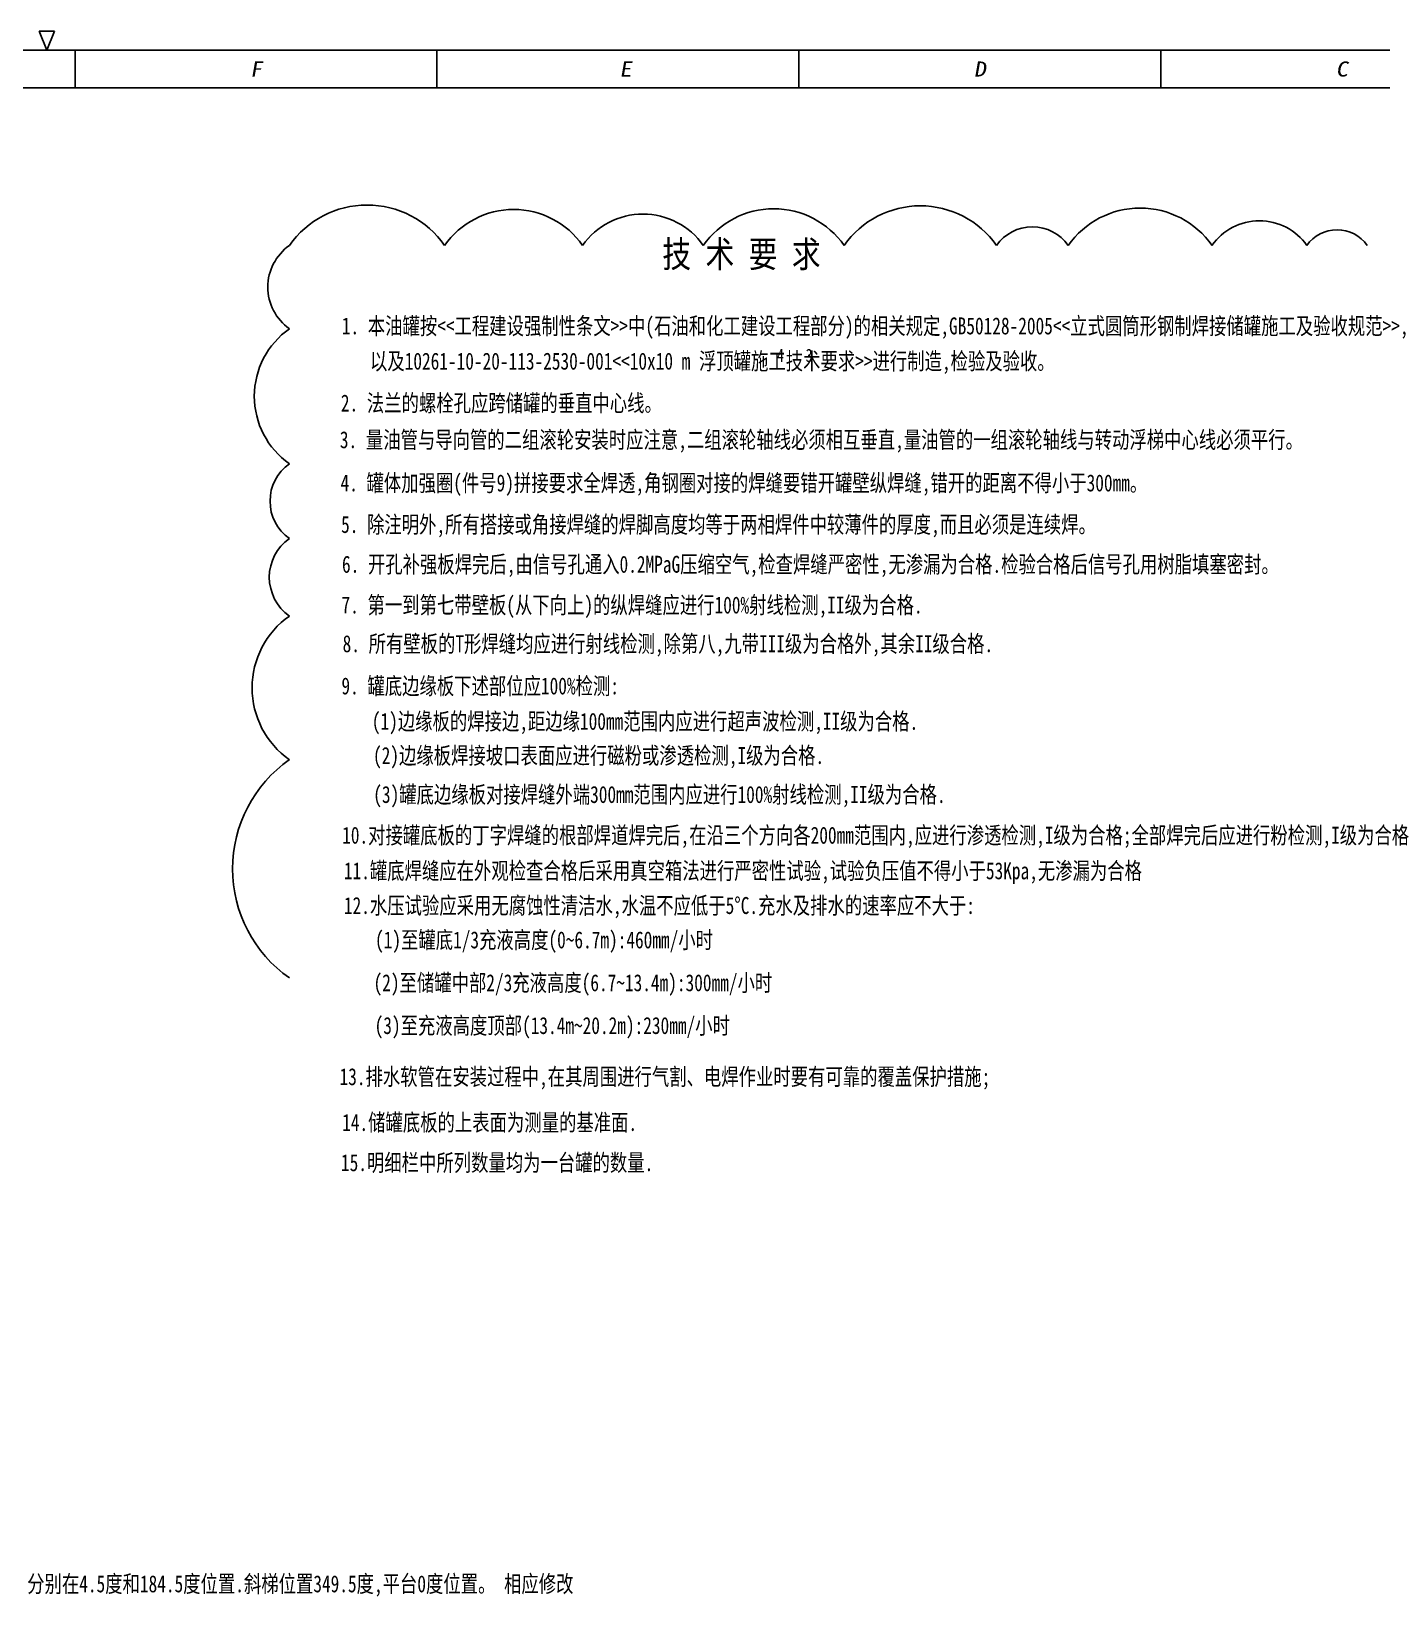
# Model space of a CAD drawing. Header units: inches. Extents: x 8 to 1207, y 9 to 860.
# Drawn here: x 603.1 to 961.3, y 445.2 to 860.3 of the extents above; entities that cross this region are included whole.
import ezdxf
from ezdxf.enums import TextEntityAlignment as Align

# ---------------------------------------------------------------- set-up
doc = ezdxf.new("R2010")
doc.units = ezdxf.units.IN
doc.header["$MEASUREMENT"] = 0
doc.linetypes.add('LICENT1', pattern=[0.59, 0.5, -0.03, 0.03, -0.03])
for name, color, linetype in [('1', 2, 'Continuous'), ('3', 3, 'LICENT1'), ('L2008-A', 1, 'Continuous')]:
    doc.layers.add(name, color=color, linetype=linetype)
doc.styles.add('HZ', font='NSimSun.ttf', dxfattribs={"width": 0.75})

msp = doc.modelspace()

# ---------------------------------------------------------------- linework, layer by layer
at = {"layer": '1', "color": 6, "linetype": 'Continuous'}
for centre, radius, start, end in [((692.16, 789.07), 25.13, 35, 145), ((838.92, 789.33), 24.66, 35, 145), ((731.04, 790.67), 22.34, 35, 145), ((765.35, 792.27), 19.54, 35, 145), ((800.04, 790.4), 22.8, 35, 145), ((897.24, 790.13), 23.27, 35, 145), ((928.87, 794.67), 15.36, 35, 145), ((868.65, 796.81), 11.63, 35, 145), ((949.46, 797.87), 9.77, 35, 145), ((679.31, 792.43), 13.48, 125, 235), ((684.11, 763.49), 21.85, 125, 235), ((678.51, 735.69), 12.09, 125, 235), ((678.78, 715.51), 12.55, 125, 235), ((684.91, 686.18), 23.25, 125, 235), ((691.84, 638.2), 35.33, 125, 235)]:
    msp.add_arc(centre, radius, start, end, dxfattribs=at)
at = {"layer": 'L2008-A', "color": 7, "linetype": 'Continuous'}
for p, q in [((609.21, 860.26), (605.21, 860.26)), ((605.21, 860.26), (607.21, 855.26)), ((607.21, 855.26), (609.21, 860.26)), ((1201.71, 855.26), (12.71, 855.26)), ((614.71, 845.26), (614.71, 855.26)), ((710.71, 845.26), (710.71, 855.26)), ((806.71, 845.26), (806.71, 855.26)), ((902.71, 845.26), (902.71, 855.26)), ((1191.71, 845.26), (37.71, 845.26))]:
    msp.add_line(p, q, dxfattribs=at)

# ---------------------------------------------------------------- texts
at = {"layer": '1', "linetype": 'Continuous', "style": 'HZ', "width": 0.8}
msp.add_text('\\M+5BCBC \\M+5CAF5 \\M+5D2AA \\M+5C7F3', height=7, dxfattribs=at).set_placement((770.49, 797.67))
at = {"layer": '1', "style": 'HZ', "width": 0.75}
for s, p in [('4', (800.92, 772.58)), ('3', (808.52, 772.58))]:
    msp.add_text(s, height=3.5, dxfattribs=at).set_placement(p)
at = {"layer": '3', "color": 2, "linetype": 'Continuous', "style": 'HZ', "width": 0.75}
for s, p in [('1. \\M+5B1BE\\M+5D3CD\\M+5B9DE\\M+5B0B4<<\\M+5B9A4\\M+5B3CC\\M+5BDA8\\M+5C9E8\\M+5C7BF\\M+5D6C6\\M+5D0D4\\M+5CCF5\\M+5CEC4>>\\M+5D6D0(\\M+5CAAF\\M+5D3CD\\M+5BACD\\M+5BBAF\\M+5B9A4\\M+5BDA8\\M+5C9E8\\M+5B9A4\\M+5B3CC\\M+5B2BF\\M+5B7D6)\\M+5B5C4\\M+5CFE0\\M+5B9D8\\M+5B9E6\\M+5B6A8,GB50128-2005<<\\M+5C1A2\\M+5CABD\\M+5D4B2\\M+5CDB2\\M+5D0CE\\M+5B8D6\\M+5D6C6\\M+5BAB8\\M+5BDD3\\M+5B4A2\\M+5B9DE\\M+5CAA9\\M+5B9A4\\M+5BCB0\\M+5D1E9\\M+5CAD5\\M+5B9E6\\M+5B7B6>>,', (685.47, 779.9)), ('\\M+5D2D4\\M+5BCB010261-10-20-113-2530-001<<10x10 m \\M+5B8A1\\M+5B6A5\\M+5B9DE\\M+5CAA9\\M+5B9A4\\M+5BCBC\\M+5CAF5\\M+5D2AA\\M+5C7F3>>\\M+5BDF8\\M+5D0D0\\M+5D6C6\\M+5D4EC,\\M+5BCEC\\M+5D1E9\\M+5BCB0\\M+5D1E9\\M+5CAD5\\M+5A1A3', (692.94, 770.56)), ('2. \\M+5B7A8\\M+5C0BC\\M+5B5C4\\M+5C2DD\\M+5CBA8\\M+5BFD7\\M+5D3A6\\M+5BFE7\\M+5B4A2\\M+5B9DE\\M+5B5C4\\M+5B4B9\\M+5D6B1\\M+5D6D0\\M+5D0C4\\M+5CFDF\\M+5A1A3', (685.22, 759.45)), ('3. \\M+5C1BF\\M+5D3CD\\M+5B9DC\\M+5D3EB\\M+5B5BC\\M+5CFF2\\M+5B9DC\\M+5B5C4\\M+5B6FE\\M+5D7E9\\M+5B9F6\\M+5C2D6\\M+5B0B2\\M+5D7B0\\M+5CAB1\\M+5D3A6\\M+5D7A2\\M+5D2E2,\\M+5B6FE\\M+5D7E9\\M+5B9F6\\M+5C2D6\\M+5D6E1\\M+5CFDF\\M+5B1D8\\M+5D0EB\\M+5CFE0\\M+5BBA5\\M+5B4B9\\M+5D6B1,\\M+5C1BF\\M+5D3CD\\M+5B9DC\\M+5B5C4\\M+5D2BB\\M+5D7E9\\M+5B9F6\\M+5C2D6\\M+5D6E1\\M+5CFDF\\M+5D3EB\\M+5D7AA\\M+5B6AF\\M+5B8A1\\M+5CCDD\\M+5D6D0\\M+5D0C4\\M+5CFDF\\M+5B1D8\\M+5D0EB\\M+5C6BD\\M+5D0D0\\M+5A1A3', (684.95, 749.72)), ('4. \\M+5B9DE\\M+5CCE5\\M+5BCD3\\M+5C7BF\\M+5C8A6(\\M+5BCFE\\M+5BAC59)\\M+5C6B4\\M+5BDD3\\M+5D2AA\\M+5C7F3\\M+5C8AB\\M+5BAB8\\M+5CDB8,\\M+5BDC7\\M+5B8D6\\M+5C8A6\\M+5B6D4\\M+5BDD3\\M+5B5C4\\M+5BAB8\\M+5B7EC\\M+5D2AA\\M+5B4ED\\M+5BFAA\\M+5B9DE\\M+5B1DA\\M+5D7DD\\M+5BAB8\\M+5B7EC,\\M+5B4ED\\M+5BFAA\\M+5B5C4\\M+5BEE0\\M+5C0EB\\M+5B2BB\\M+5B5C3\\M+5D0A1\\M+5D3DA300mm\\M+5A1A3', (685.13, 738.27)), ('5. \\M+5B3FD\\M+5D7A2\\M+5C3F7\\M+5CDE2,\\M+5CBF9\\M+5D3D0\\M+5B4EE\\M+5BDD3\\M+5BBF2\\M+5BDC7\\M+5BDD3\\M+5BAB8\\M+5B7EC\\M+5B5C4\\M+5BAB8\\M+5BDC5\\M+5B8DF\\M+5B6C8\\M+5BEF9\\M+5B5C8\\M+5D3DA\\M+5C1BD\\M+5CFE0\\M+5BAB8\\M+5BCFE\\M+5D6D0\\M+5BDCF\\M+5B1A1\\M+5BCFE\\M+5B5C4\\M+5BAF1\\M+5B6C8,\\M+5B6F8\\M+5C7D2\\M+5B1D8\\M+5D0EB\\M+5CAC7\\M+5C1AC\\M+5D0F8\\M+5BAB8\\M+5A1A3', (685.27, 727.25)), ('6. \\M+5BFAA\\M+5BFD7\\M+5B2B9\\M+5C7BF\\M+5B0E5\\M+5BAB8\\M+5CDEA\\M+5BAF3,\\M+5D3C9\\M+5D0C5\\M+5BAC5\\M+5BFD7\\M+5CDA8\\M+5C8EB0.2MPaG\\M+5D1B9\\M+5CBF5\\M+5BFD5\\M+5C6F8,\\M+5BCEC\\M+5B2E9\\M+5BAB8\\M+5B7EC\\M+5D1CF\\M+5C3DC\\M+5D0D4,\\M+5CEDE\\M+5C9F8\\M+5C2A9\\M+5CEAA\\M+5BACF\\M+5B8F1.\\M+5BCEC\\M+5D1E9\\M+5BACF\\M+5B8F1\\M+5BAF3\\M+5D0C5\\M+5BAC5\\M+5BFD7\\M+5D3C3\\M+5CAF7\\M+5D6AC\\M+5CCEE\\M+5C8FB\\M+5C3DC\\M+5B7E2\\M+5A1A3', (685.51, 716.7)), ('7. \\M+5B5DA\\M+5D2BB\\M+5B5BD\\M+5B5DA\\M+5C6DF\\M+5B4F8\\M+5B1DA\\M+5B0E5(\\M+5B4D3\\M+5CFC2\\M+5CFF2\\M+5C9CF)\\M+5B5C4\\M+5D7DD\\M+5BAB8\\M+5B7EC\\M+5D3A6\\M+5BDF8\\M+5D0D0100%\\M+5C9E4\\M+5CFDF\\M+5BCEC\\M+5B2E2,II\\M+5BCB6\\M+5CEAA\\M+5BACF\\M+5B8F1.', (685.39, 705.9)), ('8. \\M+5CBF9\\M+5D3D0\\M+5B1DA\\M+5B0E5\\M+5B5C4T\\M+5D0CE\\M+5BAB8\\M+5B7EC\\M+5BEF9\\M+5D3A6\\M+5BDF8\\M+5D0D0\\M+5C9E4\\M+5CFDF\\M+5BCEC\\M+5B2E2,\\M+5B3FD\\M+5B5DA\\M+5B0CB,\\M+5BEC5\\M+5B4F8III\\M+5BCB6\\M+5CEAA\\M+5BACF\\M+5B8F1\\M+5CDE2,\\M+5C6E4\\M+5D3E0II\\M+5BCB6\\M+5BACF\\M+5B8F1.', (685.68, 695.63)), ('9. \\M+5B9DE\\M+5B5D7\\M+5B1DF\\M+5D4B5\\M+5B0E5\\M+5CFC2\\M+5CAF6\\M+5B2BF\\M+5CEBB\\M+5D3A6100%\\M+5BCEC\\M+5B2E2:', (685.37, 684.44)), ('(1)\\M+5B1DF\\M+5D4B5\\M+5B0E5\\M+5B5C4\\M+5BAB8\\M+5BDD3\\M+5B1DF,\\M+5BEE0\\M+5B1DF\\M+5D4B5100mm\\M+5B7B6\\M+5CEA7\\M+5C4DA\\M+5D3A6\\M+5BDF8\\M+5D0D0\\M+5B3AC\\M+5C9F9\\M+5B2A8\\M+5BCEC\\M+5B2E2,II\\M+5BCB6\\M+5CEAA\\M+5BACF\\M+5B8F1.', (693.43, 675.06)), ('(2)\\M+5B1DF\\M+5D4B5\\M+5B0E5\\M+5BAB8\\M+5BDD3\\M+5C6C2\\M+5BFDA\\M+5B1ED\\M+5C3E6\\M+5D3A6\\M+5BDF8\\M+5D0D0\\M+5B4C5\\M+5B7DB\\M+5BBF2\\M+5C9F8\\M+5CDB8\\M+5BCEC\\M+5B2E2,I\\M+5BCB6\\M+5CEAA\\M+5BACF\\M+5B8F1.', (693.75, 666)), ('(3)\\M+5B9DE\\M+5B5D7\\M+5B1DF\\M+5D4B5\\M+5B0E5\\M+5B6D4\\M+5BDD3\\M+5BAB8\\M+5B7EC\\M+5CDE2\\M+5B6CB300mm\\M+5B7B6\\M+5CEA7\\M+5C4DA\\M+5D3A6\\M+5BDF8\\M+5D0D0100%\\M+5C9E4\\M+5CFDF\\M+5BCEC\\M+5B2E2,II\\M+5BCB6\\M+5CEAA\\M+5BACF\\M+5B8F1.', (693.81, 655.66)), ('10.\\M+5B6D4\\M+5BDD3\\M+5B9DE\\M+5B5D7\\M+5B0E5\\M+5B5C4\\M+5B6A1\\M+5D7D6\\M+5BAB8\\M+5B7EC\\M+5B5C4\\M+5B8F9\\M+5B2BF\\M+5BAB8\\M+5B5C0\\M+5BAB8\\M+5CDEA\\M+5BAF3,\\M+5D4DA\\M+5D1D8\\M+5C8FD\\M+5B8F6\\M+5B7BD\\M+5CFF2\\M+5B8F7200mm\\M+5B7B6\\M+5CEA7\\M+5C4DA,\\M+5D3A6\\M+5BDF8\\M+5D0D0\\M+5C9F8\\M+5CDB8\\M+5BCEC\\M+5B2E2,I\\M+5BCB6\\M+5CEAA\\M+5BACF\\M+5B8F1;\\M+5C8AB\\M+5B2BF\\M+5BAB8\\M+5CDEA\\M+5BAF3\\M+5D3A6\\M+5BDF8\\M+5D0D0\\M+5B7DB\\M+5BCEC\\M+5B2E2,I\\M+5BCB6\\M+5CEAA\\M+5BACF\\M+5B8F1', (685.56, 644.86)), ('11.\\M+5B9DE\\M+5B5D7\\M+5BAB8\\M+5B7EC\\M+5D3A6\\M+5D4DA\\M+5CDE2\\M+5B9DB\\M+5BCEC\\M+5B2E9\\M+5BACF\\M+5B8F1\\M+5BAF3\\M+5B2C9\\M+5D3C3\\M+5D5E6\\M+5BFD5\\M+5CFE4\\M+5B7A8\\M+5BDF8\\M+5D0D0\\M+5D1CF\\M+5C3DC\\M+5D0D4\\M+5CAD4\\M+5D1E9,\\M+5CAD4\\M+5D1E9\\M+5B8BA\\M+5D1B9\\M+5D6B5\\M+5B2BB\\M+5B5C3\\M+5D0A1\\M+5D3DA53Kpa,\\M+5CEDE\\M+5C9F8\\M+5C2A9\\M+5CEAA\\M+5BACF\\M+5B8F1', (686.02, 635.43)), ('12.\\M+5CBAE\\M+5D1B9\\M+5CAD4\\M+5D1E9\\M+5D3A6\\M+5B2C9\\M+5D3C3\\M+5CEDE\\M+5B8AF\\M+5CAB4\\M+5D0D4\\M+5C7E5\\M+5BDE0\\M+5CBAE,\\M+5CBAE\\M+5CEC2\\M+5B2BB\\M+5D3A6\\M+5B5CD\\M+5D3DA5%%DC.\\M+5B3E4\\M+5CBAE\\M+5BCB0\\M+5C5C5\\M+5CBAE\\M+5B5C4\\M+5CBD9\\M+5C2CA\\M+5D3A6\\M+5B2BB\\M+5B4F3\\M+5D3DA:', (686.03, 626.22)), ('(1)\\M+5D6C1\\M+5B9DE\\M+5B5D71/3\\M+5B3E4\\M+5D2BA\\M+5B8DF\\M+5B6C8(0~6.7m):460mm/\\M+5D0A1\\M+5CAB1', (694.28, 617.11)), ('(2)\\M+5D6C1\\M+5B4A2\\M+5B9DE\\M+5D6D0\\M+5B2BF2/3\\M+5B3E4\\M+5D2BA\\M+5B8DF\\M+5B6C8(6.7~13.4m):300mm/\\M+5D0A1\\M+5CAB1', (693.89, 605.74)), ('(3)\\M+5D6C1\\M+5B3E4\\M+5D2BA\\M+5B8DF\\M+5B6C8\\M+5B6A5\\M+5B2BF(13.4m~20.2m):230mm/\\M+5D0A1\\M+5CAB1', (694.17, 594.4)), ('13.\\M+5C5C5\\M+5CBAE\\M+5C8ED\\M+5B9DC\\M+5D4DA\\M+5B0B2\\M+5D7B0\\M+5B9FD\\M+5B3CC\\M+5D6D0,\\M+5D4DA\\M+5C6E4\\M+5D6DC\\M+5CEA7\\M+5BDF8\\M+5D0D0\\M+5C6F8\\M+5B8EE\\M+5A1A2\\M+5B5E7\\M+5BAB8\\M+5D7F7\\M+5D2B5\\M+5CAB1\\M+5D2AA\\M+5D3D0\\M+5BFC9\\M+5BFBF\\M+5B5C4\\M+5B8B2\\M+5B8C7\\M+5B1A3\\M+5BBA4\\M+5B4EB\\M+5CAA9;', (684.87, 580.84)), ('14.\\M+5B4A2\\M+5B9DE\\M+5B5D7\\M+5B0E5\\M+5B5C4\\M+5C9CF\\M+5B1ED\\M+5C3E6\\M+5CEAA\\M+5B2E2\\M+5C1BF\\M+5B5C4\\M+5BBF9\\M+5D7BC\\M+5C3E6.', (685.56, 568.7)), ('15.\\M+5C3F7\\M+5CFB8\\M+5C0B8\\M+5D6D0\\M+5CBF9\\M+5C1D0\\M+5CAFD\\M+5C1BF\\M+5BEF9\\M+5CEAA\\M+5D2BB\\M+5CCA8\\M+5B9DE\\M+5B5C4\\M+5CAFD\\M+5C1BF.', (685.25, 558.04)), ('\\M+5BCAF\\M+5CBAE\\M+5BFD3\\M+5A3AC\\M+5C5C5\\M+5CBAE\\M+5BEF9\\M+5CEAA\\M+5C1BD\\M+5B8F6\\M+5A3AC\\M+5B7D6\\M+5B1F0\\M+5D4DA4.5\\M+5B6C8\\M+5BACD184.5\\M+5B6C8\\M+5CEBB\\M+5D6C3.\\M+5D0B1\\M+5CCDD\\M+5CEBB\\M+5D6C3349.5\\M+5B6C8,\\M+5C6BD\\M+5CCA80\\M+5B6C8\\M+5CEBB\\M+5D6C3\\M+5A1A3 \\M+5CFE0\\M+5D3A6\\M+5D0DE\\M+5B8C4', (551.37, 446.37))]:
    msp.add_text(s, height=4.5, dxfattribs=at).set_placement(p)
at = {"layer": 'L2008-A', "color": 7, "linetype": 'Continuous', "oblique": 10, "width": 1.2}
for s, p, p2 in [('F', (661.11, 848.26), (664.31, 848.26)), ('E', (759.11, 848.26), (762.31, 848.26)), ('D', (853.11, 848.26), (856.31, 848.26)), ('C', (949.11, 848.26), (952.31, 848.26))]:
    msp.add_text(s, height=4, dxfattribs=at).set_placement(p, p2, align=Align.FIT)

doc.saveas('drawing.dxf')
